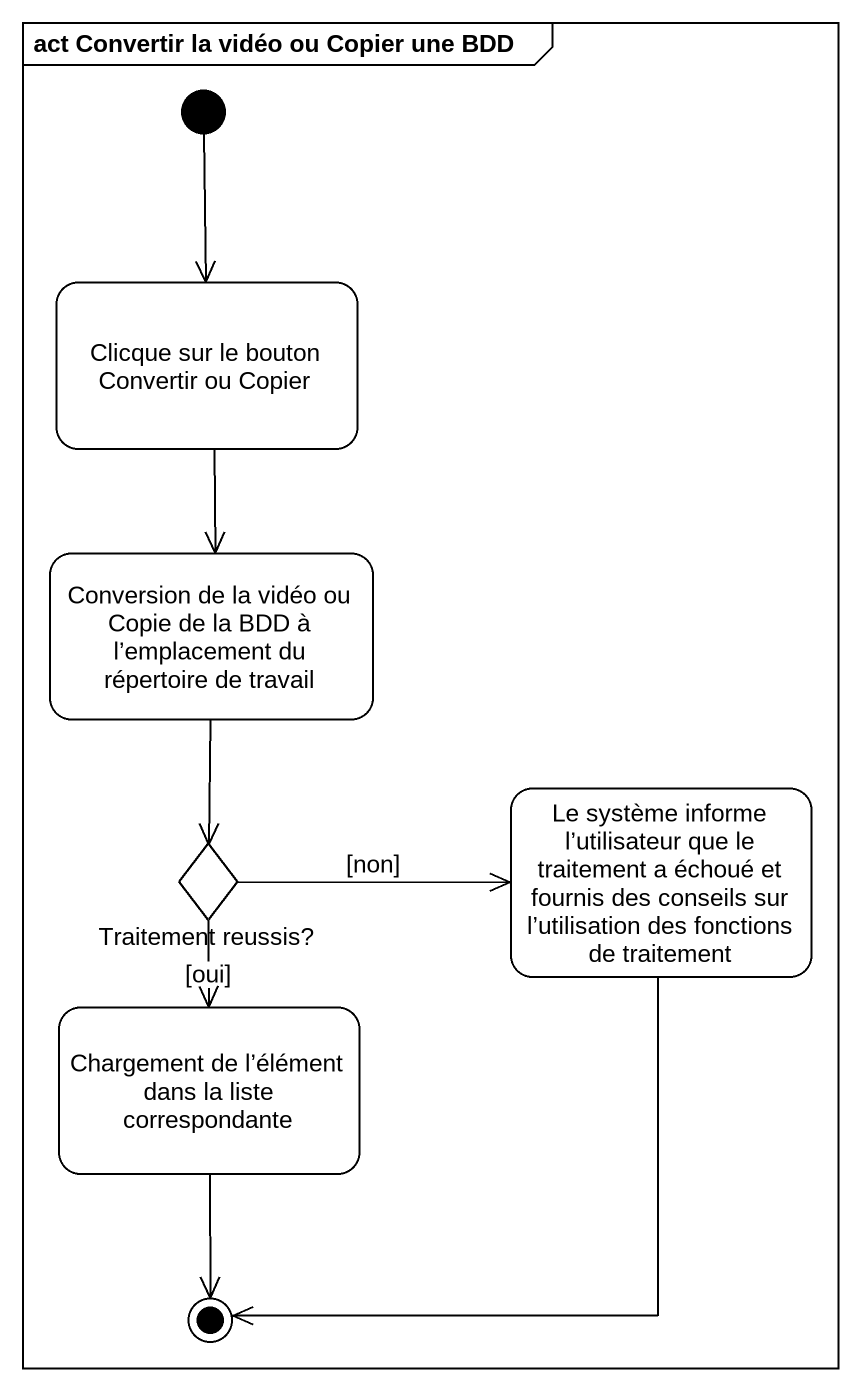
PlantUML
@startuml
mainframe act Convertir la vidéo ou Copier une BDD
hide empty description
state "Clicque sur le bouton Convertir ou Copier" as Clicque_sur_le_bouton
state "Conversion de la vidéo ou Copie de la BDD à l’emplacement du répertoire de travail" as Conversion_de_la_vidéo_ou
state "Le système informe l’utilisateur que le traitement a échoué et fournis des conseils sur l’utilisation des fonctions de traitement" as Le_système_informe_l
state "Traitement reussis?" as Traitement_reussis <<choice>>
state "Chargement de l’élément dans la liste correspondante" as Chargement_de_l_élément
[*] --> Clicque_sur_le_bouton
Clicque_sur_le_bouton --> Conversion_de_la_vidéo_ou
Conversion_de_la_vidéo_ou --> Traitement_reussis
Traitement_reussis -right-> Le_système_informe_l : [non]
Traitement_reussis --> Chargement_de_l_élément : [oui]
Le_système_informe_l --> [*]
Chargement_de_l_élément --> [*]
@enduml
